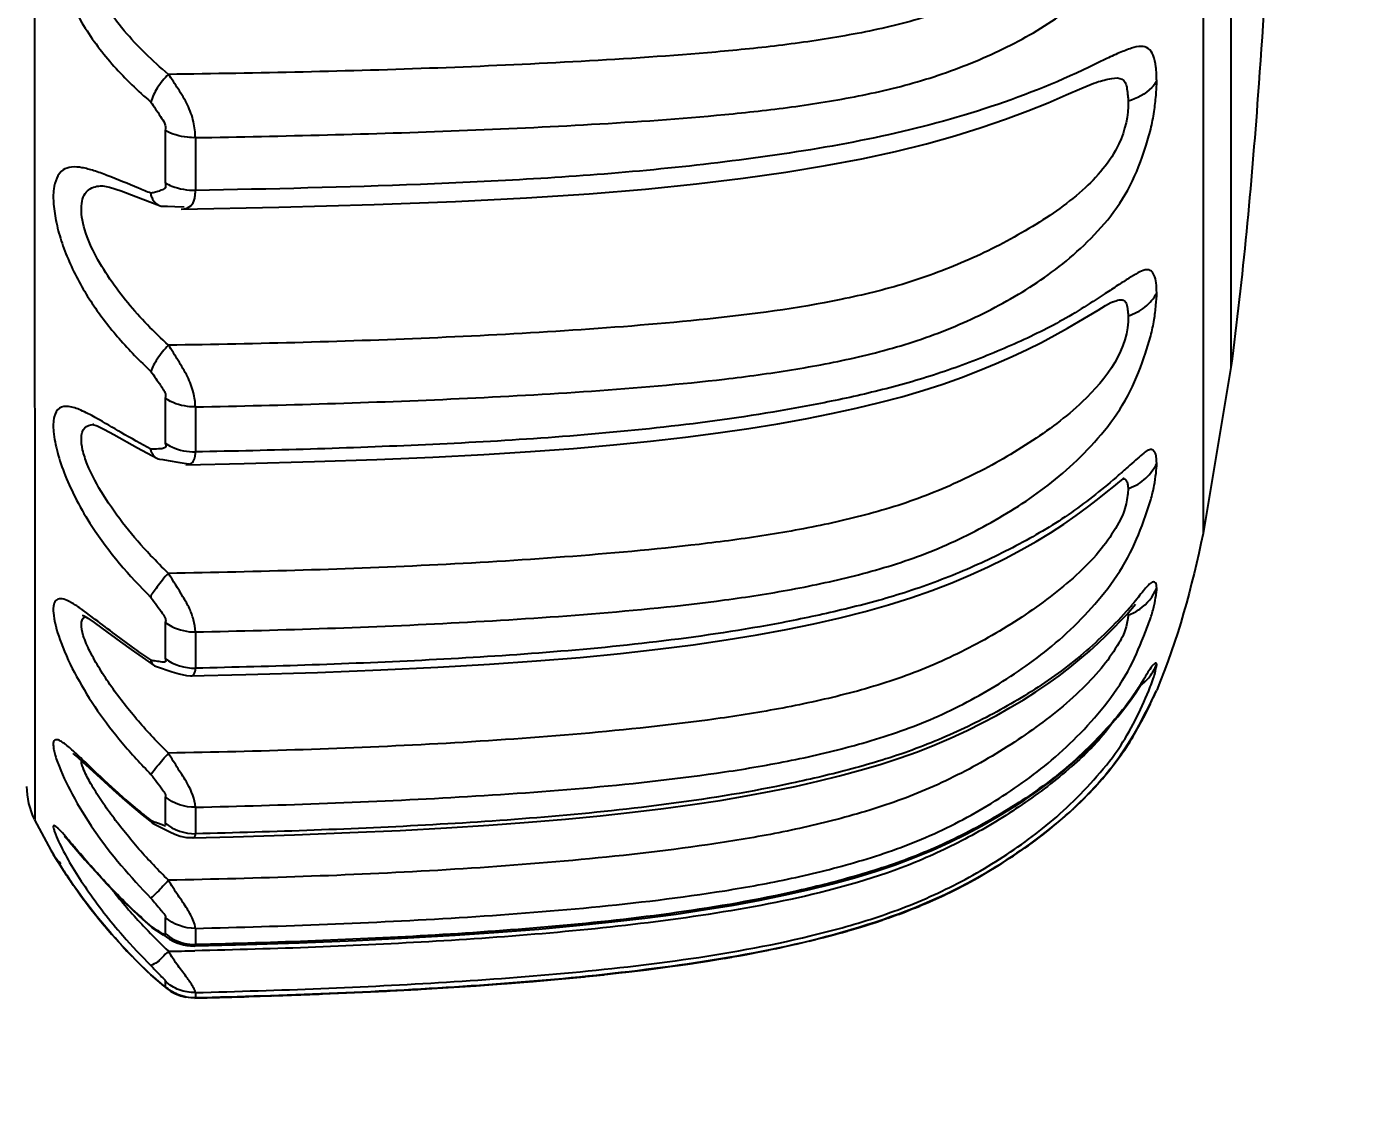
# Model space of a CAD drawing. Header units: millimetres. Extents: x 7426 to 8300, y 123 to 421.
# Drawn here: x 8018.632 to 8020.738, y 211.651 to 213.33 of the extents above; entities that cross this region are included whole.
import ezdxf

# ---------------------------------------------------------------- set-up
doc = ezdxf.new("R2010")
doc.units = ezdxf.units.MM
doc.layers.add('20_ALL_FEATURES', color=7, linetype='Continuous')
doc.layers.add('多重引线', color=7, linetype='Continuous')
doc.styles.add('微软雅黑', font='msyh.ttc')
doc.dimstyles.new('尺寸标注_1_4比例', dxfattribs={"dimtxt": 2.1, "dimasz": 1.7, "dimexe": 0.5, "dimexo": 0.4, "dimgap": 0.5, "dimtad": 1, "dimdec": 1, "dimlfac": 4, "dimdsep": 46, "dimtxsty": '微软雅黑', "dimcen": 0.09, "dimadec": 0, "dimazin": 0, "dimtp": 0.01, "dimtm": 0.01, "dimtfac": 1, "dimtdec": 1, "dimtofl": 0, "dimtmove": 0, "dimatfit": 3, "dimfxl": 1, "dimtolj": 1, "dimarcsym": 0})

# ---------------------------------------------------------------- blocks, each defined once
blk = doc.blocks.new('*D892')
at = {"layer": 'Defpoints', "color": 0}
for p in [(8005.9013, 222.373), (8005.9013, 211.5275), (8034.5959, 211.5275)]:
    blk.add_point(p, dxfattribs=at)
at = {"layer": '多重引线', "color": 0, "lineweight": -2}
for p, q in [((8006.3013, 222.373), (8035.0959, 222.373)), ((8034.5959, 220.673), (8034.5959, 213.2275)), ((8006.3013, 211.5275), (8035.0959, 211.5275))]:
    blk.add_line(p, q, dxfattribs=at)
at = {"layer": '多重引线', "color": 0}
for points in [[(8034.8793, 220.673), (8034.3126, 220.673), (8034.5959, 222.373)], [(8034.3126, 213.2275), (8034.8793, 213.2275), (8034.5959, 211.5275)]]:
    blk.add_solid(points, dxfattribs=at)
at = {"layer": '多重引线', "color": 0, "insert": (8033.0107, 216.9502), "char_height": 2.1, "attachment_point": 5, "rotation": 90, "style": '微软雅黑'}
blk.add_mtext('\\A1;43.4', dxfattribs=at)

msp = doc.modelspace()

# ---------------------------------------------------------------- linework, layer by layer
at = {"layer": '20_ALL_FEATURES', "color": 7, "linetype": 'Continuous'}
for p, q in [((8018.6438, 219.0067), (8018.6441, 212.0882)), ((8020.4735, 218.5587), (8020.4735, 212.5362)), ((8020.5171, 218.2985), (8020.5171, 212.7963)), ((8020.3061, 213.2426), (8020.3071, 213.243)), ((8018.8485, 213.1676), (8018.8485, 213.0855)), ((8018.8957, 213.1562), (8018.8957, 213.0738)), ((8018.7499, 213.0808), (8018.7501, 213.0808)), ((8018.7501, 213.0808), (8018.7502, 213.0808)), ((8018.8022, 213.0643), (8018.8394, 213.0498)), ((8020.3293, 212.8978), (8020.3322, 212.8992)), ((8020.3318, 212.8991), (8020.3373, 212.9009)), ((8020.5171, 212.7963), (8020.4735, 212.5362)), ((8018.8485, 212.7479), (8018.8485, 212.6777)), ((8018.8957, 212.7345), (8018.8957, 212.6641)), ((8018.8275, 212.6584), (8018.8352, 212.6543)), ((8018.8393, 212.6529), (8018.8449, 212.652)), ((8018.8714, 212.6473), (8018.8818, 212.6458)), ((8018.8818, 212.6458), (8018.8859, 212.6455)), ((8018.7389, 212.4018), (8018.7233, 212.4134)), ((8018.8485, 212.3971), (8018.8485, 212.3407)), ((8018.8957, 212.3821), (8018.8957, 212.3255)), ((8018.8347, 212.3279), (8018.8596, 212.3195)), ((8018.8818, 212.3139), (8018.8888, 212.3134)), ((8020.3981, 212.2848), (8020.4007, 212.2905)), ((8020.4009, 212.2912), (8020.4006, 212.2904)), ((8020.3887, 212.2653), (8020.3912, 212.27)), ((8020.3945, 212.2768), (8020.3954, 212.2788)), ((8020.3954, 212.2788), (8020.3972, 212.2828)), ((8020.3982, 212.2852), (8020.3972, 212.2829)), ((8020.3987, 212.2863), (8020.3981, 212.2851)), ((8020.3995, 212.2883), (8020.3987, 212.2864)), ((8020.3831, 212.2549), (8020.3853, 212.259)), ((8020.3853, 212.259), (8020.3887, 212.2653)), ((8018.8485, 212.1239), (8018.8485, 212.0826)), ((8018.8957, 212.1076), (8018.8957, 212.0661)), ((8018.8308, 212.0814), (8018.8484, 212.0726)), ((8020.2434, 212.0815), (8020.2582, 212.0945)), ((8018.6742, 212.0322), (8018.6733, 212.0337)), ((8018.6746, 212.0316), (8018.6742, 212.0322)), ((8018.6743, 212.032), (8018.6795, 212.0235)), ((8018.6792, 212.024), (8018.6865, 212.0126)), ((8018.6853, 212.0144), (8018.6888, 212.009)), ((8018.6871, 212.0116), (8018.6912, 212.0054)), ((8018.6888, 212.009), (8018.6935, 212.002)), ((8018.6914, 212.0051), (8018.6958, 211.9984)), ((8018.6942, 212.001), (8018.6984, 211.9947)), ((8018.6971, 211.9965), (8018.7011, 211.9908)), ((8018.6999, 211.9925), (8018.6995, 211.9931)), ((8018.7003, 211.9919), (8018.7039, 211.9867)), ((8018.7068, 211.9825), (8018.7099, 211.9781)), ((8018.7111, 211.9765), (8018.7165, 211.969)), ((8018.715, 211.971), (8018.72, 211.9643)), ((8018.7273, 211.9545), (8018.7327, 211.9475)), ((8020.0377, 211.9562), (8020.0456, 211.9596)), ((8018.7312, 211.9495), (8018.7351, 211.9444)), ((8018.7327, 211.9475), (8018.7392, 211.9392)), ((8018.7376, 211.9413), (8018.7434, 211.934)), ((8018.8485, 211.935), (8018.8485, 211.9098)), ((8019.9797, 211.9337), (8019.9883, 211.9368)), ((8020.0217, 211.9495), (8020.0298, 211.9528)), ((8018.7521, 211.9234), (8018.7587, 211.9157)), ((8018.7567, 211.918), (8018.7644, 211.9091)), ((8018.7614, 211.9126), (8018.7662, 211.907)), ((8018.8276, 211.9195), (8018.8346, 211.9147)), ((8018.8346, 211.9147), (8018.845, 211.9077)), ((8018.8957, 211.9179), (8018.8957, 211.8925)), ((8019.9066, 211.911), (8019.9162, 211.9137)), ((8019.9349, 211.9192), (8019.9441, 211.922)), ((8018.7644, 211.9091), (8018.7711, 211.9015)), ((8018.7812, 211.8904), (8018.7886, 211.8824)), ((8018.8944, 211.8904), (8018.8946, 211.8904)), ((8019.8363, 211.8932), (8019.8467, 211.8956)), ((8019.857, 211.8981), (8019.8672, 211.9006)), ((8018.7863, 211.8848), (8018.7916, 211.8793)), ((8018.7886, 211.8824), (8018.7969, 211.8737)), ((8018.7949, 211.8758), (8018.8024, 211.8682)), ((8019.7236, 211.8709), (8019.7356, 211.873)), ((8019.7474, 211.8751), (8019.7591, 211.8772)), ((8019.7819, 211.8816), (8019.7931, 211.8838)), ((8019.8041, 211.8861), (8019.8149, 211.8884)), ((8018.8137, 211.8569), (8018.8219, 211.849)), ((8018.8195, 211.8512), (8018.8258, 211.8452)), ((8019.5326, 211.8451), (8019.5678, 211.8491)), ((8019.5649, 211.8487), (8019.6018, 211.8532)), ((8019.5793, 211.8504), (8019.6074, 211.8539)), ((8019.648, 211.8593), (8019.6739, 211.863)), ((8019.6866, 211.865), (8019.6991, 211.8669)), ((8018.8258, 211.8453), (8018.8416, 211.8317)), ((8018.8261, 211.845), (8018.8258, 211.8453)), ((8018.8469, 211.8273), (8018.8261, 211.845)), ((8018.8485, 211.8351), (8018.8485, 211.8266)), ((8019.2745, 211.8242), (8019.3351, 211.8281)), ((8019.3141, 211.8267), (8019.352, 211.8293)), ((8019.3351, 211.8281), (8019.3883, 211.832)), ((8019.3778, 211.8312), (8019.4232, 211.8348)), ((8019.4402, 211.8362), (8019.4731, 211.8392)), ((8019.4961, 211.8414), (8019.5354, 211.8454)), ((8018.895, 211.8087), (8018.9719, 211.8108)), ((8018.8957, 211.8174), (8018.8957, 211.8089)), ((8018.9615, 211.8105), (8019.0325, 211.8129)), ((8019.0175, 211.8123), (8019.0896, 211.815)), ((8019.0702, 211.8142), (8019.1436, 211.8173)), ((8019.1199, 211.8162), (8019.195, 211.8198)), ((8019.1895, 211.8195), (8019.2439, 211.8224)), ((8019.233, 211.8218), (8019.2905, 211.8252))]:
    msp.add_line(p, q, dxfattribs=at)
for points in [[(8018.8733, 213.0442), (8019.0263, 213.0471), (8019.1756, 213.0513), (8019.3029, 213.0562), (8019.4139, 213.0618), (8019.5123, 213.0682), (8019.6006, 213.0757), (8019.6805, 213.084), (8019.7535, 213.0929), (8019.8204, 213.1024), (8019.8821, 213.1126), (8019.9391, 213.1233), (8019.9918, 213.1346), (8020.0404, 213.1465), (8020.085, 213.159), (8020.1261, 213.1719), (8020.1641, 213.185), (8020.1991, 213.1981), (8020.2309, 213.211), (8020.2594, 213.2232), (8020.2837, 213.2338), (8020.3023, 213.2413), (8020.3061, 213.2426)], [(8018.7502, 213.0808), (8018.7507, 213.0808), (8018.7612, 213.0787), (8018.7795, 213.0728), (8018.8022, 213.0643)], [(8018.8448, 213.0487), (8018.8518, 213.0487), (8018.8636, 213.0483), (8018.878, 213.0478)], [(8018.881, 212.644), (8018.9722, 212.6459), (8019.0822, 212.6489), (8019.1799, 212.6523), (8019.2677, 212.656), (8019.3475, 212.6602), (8019.4205, 212.6647), (8019.4878, 212.6696), (8019.5503, 212.675), (8019.6085, 212.6809), (8019.663, 212.6871), (8019.7142, 212.6938), (8019.7624, 212.7008), (8019.8078, 212.7081), (8019.8509, 212.7158), (8019.8916, 212.724), (8019.9303, 212.7324), (8019.967, 212.7412), (8020.0018, 212.7505), (8020.0348, 212.7602), (8020.0659, 212.7703), (8020.0953, 212.7808), (8020.1231, 212.7915), (8020.1495, 212.8024), (8020.1746, 212.8134), (8020.1983, 212.8245), (8020.2207, 212.8356), (8020.2416, 212.8467), (8020.2611, 212.8576), (8020.279, 212.8682), (8020.3091, 212.8863)], [(8020.3091, 212.8863), (8020.3207, 212.8931), (8020.3293, 212.8978)], [(8018.7348, 212.7072), (8018.7353, 212.7071), (8018.7419, 212.7047)], [(8018.7419, 212.7047), (8018.7533, 212.6993), (8018.7681, 212.6914)], [(8018.7681, 212.6914), (8018.8053, 212.6706), (8018.8275, 212.6584)], [(8018.8449, 212.652), (8018.8531, 212.6506), (8018.8714, 212.6473)], [(8018.8874, 212.3132), (8018.9749, 212.3153), (8019.087, 212.3187), (8019.1862, 212.3226), (8019.2753, 212.3269), (8019.3561, 212.3316), (8019.43, 212.3367), (8019.4981, 212.3423), (8019.5612, 212.3484), (8019.62, 212.3551), (8019.675, 212.3621), (8019.7266, 212.3696), (8019.7751, 212.3776), (8019.8209, 212.386), (8019.8643, 212.3949), (8019.9053, 212.4043), (8019.9442, 212.4141), (8019.981, 212.4244), (8020.0159, 212.4353), (8020.0489, 212.4469), (8020.08, 212.459), (8020.1094, 212.4715), (8020.1372, 212.4843), (8020.1636, 212.4973), (8020.1887, 212.5105), (8020.2124, 212.5239), (8020.2346, 212.5374), (8020.2554, 212.551), (8020.2747, 212.5645), (8020.2923, 212.5775), (8020.3081, 212.5897), (8020.322, 212.6007), (8020.3338, 212.6101), (8020.3433, 212.6179), (8020.3504, 212.6236)], [(8018.8918, 212.0599), (8018.9547, 212.0615), (8019.0509, 212.0645), (8019.1376, 212.0678), (8019.2164, 212.0714), (8019.2887, 212.0753), (8019.3554, 212.0796), (8019.4174, 212.0841), (8019.4752, 212.0889), (8019.5294, 212.0941), (8019.5803, 212.0997), (8019.6285, 212.1056), (8019.674, 212.1118), (8019.7172, 212.1184), (8019.7582, 212.1253), (8019.7973, 212.1326), (8019.8346, 212.1403), (8019.8702, 212.1483), (8019.9043, 212.1567), (8019.9368, 212.1655), (8019.968, 212.1746), (8019.9978, 212.1843), (8020.0262, 212.1944), (8020.0534, 212.2051), (8020.0792, 212.2163), (8020.1039, 212.2278), (8020.1275, 212.2396), (8020.1501, 212.2515), (8020.1716, 212.2636), (8020.1922, 212.2759), (8020.2118, 212.2883), (8020.2304, 212.3008), (8020.248, 212.3135), (8020.2647, 212.3264), (8020.2806, 212.3393), (8020.2955, 212.3522), (8020.3093, 212.3647), (8020.322, 212.3768), (8020.3337, 212.3884), (8020.3444, 212.3994), (8020.3539, 212.4097), (8020.3618, 212.4187), (8020.3677, 212.4255)], [(8018.72, 212.4079), (8018.7195, 212.4081), (8018.7209, 212.4073), (8018.7274, 212.4035), (8018.7371, 212.397)], [(8018.7371, 212.397), (8018.7491, 212.3883), (8018.7786, 212.3665)], [(8018.7786, 212.3665), (8018.7951, 212.3546), (8018.8123, 212.3425), (8018.8318, 212.3293)], [(8018.8596, 212.3195), (8018.8701, 212.3163), (8018.8818, 212.3139)], [(8018.8946, 211.8904), (8018.9587, 211.8921), (8019.0581, 211.8954), (8019.1473, 211.899), (8019.2282, 211.903), (8019.3022, 211.9073), (8019.3704, 211.9119), (8019.4336, 211.9169), (8019.4926, 211.9222), (8019.5477, 211.9279), (8019.5995, 211.934), (8019.6484, 211.9404), (8019.6946, 211.9473), (8019.7384, 211.9545), (8019.78, 211.9622), (8019.8195, 211.9703), (8019.8572, 211.9788), (8019.8931, 211.9879), (8019.9275, 211.9973), (8019.9603, 212.0072), (8019.9916, 212.0176), (8020.0214, 212.0287), (8020.0499, 212.0404), (8020.0769, 212.0527), (8020.1027, 212.0656), (8020.1273, 212.0787), (8020.1508, 212.0921), (8020.1731, 212.1057), (8020.1945, 212.1194), (8020.2148, 212.1334), (8020.234, 212.1475), (8020.2521, 212.1619), (8020.2693, 212.1766), (8020.2856, 212.1915), (8020.3008, 212.2063), (8020.3149, 212.221), (8020.328, 212.2354), (8020.3401, 212.2494), (8020.351, 212.2631), (8020.3608, 212.2763), (8020.3692, 212.2886), (8020.3759, 212.2991), (8020.3806, 212.3067), (8020.381, 212.3072)], [(8020.3259, 212.1643), (8020.3352, 212.1765), (8020.344, 212.1886), (8020.3521, 212.2006), (8020.3596, 212.2122), (8020.3664, 212.2233), (8020.3725, 212.2339), (8020.3778, 212.2438), (8020.3825, 212.2528), (8020.3865, 212.2609), (8020.3981, 212.2848)], [(8020.3912, 212.27), (8020.3924, 212.2724), (8020.3935, 212.2746)], [(8020.3751, 212.2392), (8020.3795, 212.2481), (8020.3808, 212.2505), (8020.3819, 212.2528), (8020.3831, 212.2549)], [(8020.3292, 212.1686), (8020.3325, 212.1728), (8020.3358, 212.177), (8020.339, 212.1812), (8020.3421, 212.1853), (8020.3451, 212.1895), (8020.348, 212.1936), (8020.3508, 212.1976), (8020.3535, 212.2017), (8020.3561, 212.2057), (8020.3586, 212.2096), (8020.3611, 212.2136), (8020.3634, 212.2175), (8020.3656, 212.2214), (8020.3677, 212.2251), (8020.3697, 212.2289), (8020.3716, 212.2325), (8020.3734, 212.2359), (8020.3751, 212.2392)], [(8018.7051, 212.1908), (8018.7047, 212.191), (8018.7062, 212.1899), (8018.7116, 212.1855), (8018.7196, 212.1784), (8018.7292, 212.1695), (8018.7527, 212.1477)], [(8020.2725, 212.1076), (8020.2771, 212.112), (8020.2816, 212.1164), (8020.2861, 212.1208), (8020.2904, 212.1252), (8020.2947, 212.1296), (8020.2989, 212.134), (8020.303, 212.1384), (8020.307, 212.1427), (8020.3109, 212.1471), (8020.3147, 212.1514), (8020.3185, 212.1557), (8020.3221, 212.16), (8020.3257, 212.1643)], [(8020.2832, 212.1173), (8020.2947, 212.1289), (8020.3056, 212.1405), (8020.316, 212.1523), (8020.3292, 212.1686)], [(8018.7527, 212.1477), (8018.7663, 212.1352), (8018.7809, 212.1222), (8018.7962, 212.1091), (8018.8122, 212.0959), (8018.829, 212.0826)], [(8020.2484, 212.0858), (8020.2534, 212.0901), (8020.271, 212.1059)], [(8020.2583, 212.0945), (8020.2631, 212.0988), (8020.2678, 212.1032), (8020.2832, 212.1173)], [(8020.1028, 211.9874), (8020.1208, 211.9972), (8020.1381, 212.0073), (8020.1549, 212.0176), (8020.1711, 212.0282), (8020.1868, 212.0389), (8020.202, 212.0498), (8020.2167, 212.0608), (8020.231, 212.0719), (8020.2448, 212.0831)], [(8020.1704, 212.0276), (8020.1765, 212.0316), (8020.1826, 212.0356), (8020.1885, 212.0397), (8020.1944, 212.0438), (8020.2002, 212.0479), (8020.2059, 212.052), (8020.2115, 212.0562), (8020.217, 212.0604), (8020.2224, 212.0646), (8020.2278, 212.0688), (8020.2331, 212.073), (8020.2383, 212.0773), (8020.2434, 212.0815)], [(8018.6904, 212.0623), (8018.6907, 212.062), (8018.6936, 212.059), (8018.6987, 212.0533), (8018.7054, 212.0456), (8018.7227, 212.0255)], [(8018.8484, 212.0726), (8018.8557, 212.0689), (8018.8634, 212.0654), (8018.8719, 212.0624), (8018.8819, 212.0604), (8018.8904, 212.06), (8018.892, 212.06)], [(8018.7227, 212.0255), (8018.733, 212.0137), (8018.7443, 212.0012), (8018.7565, 211.9879), (8018.7697, 211.9741), (8018.7836, 211.9601), (8018.798, 211.9463), (8018.813, 211.9324), (8018.8268, 211.9201)], [(8020.1517, 212.0157), (8020.158, 212.0196), (8020.1643, 212.0236)], [(8020.1117, 211.9924), (8020.1186, 211.9962), (8020.1254, 212)], [(8020.1321, 212.0039), (8020.1387, 212.0078), (8020.1452, 212.0117)], [(8018.7037, 211.987), (8018.7073, 211.9819), (8018.7131, 211.9736)], [(8019.6018, 211.8532), (8019.6347, 211.8575), (8019.6665, 211.862), (8019.6974, 211.8667), (8019.7273, 211.8716), (8019.7562, 211.8767), (8019.7844, 211.8821), (8019.8116, 211.8877), (8019.8382, 211.8936), (8019.8639, 211.8998), (8019.889, 211.9062), (8019.9133, 211.9128), (8019.9369, 211.9198), (8019.9599, 211.9271), (8019.9822, 211.9347), (8020.0039, 211.9427), (8020.0249, 211.951), (8020.0453, 211.9596), (8020.0651, 211.9686), (8020.0843, 211.9778)], [(8020.076, 211.9738), (8020.0833, 211.9774), (8020.1028, 211.9874)], [(8020.0906, 211.9811), (8020.0977, 211.9848), (8020.1048, 211.9886)], [(8018.7192, 211.9654), (8018.7235, 211.9595), (8018.728, 211.9536)], [(8020.0534, 211.9631), (8020.061, 211.9666), (8020.0686, 211.9701)], [(8018.7426, 211.935), (8018.7478, 211.9287), (8018.7531, 211.9223)], [(8019.9968, 211.9399), (8020.0052, 211.943), (8020.0135, 211.9462)], [(8019.9532, 211.9249), (8019.9621, 211.9278), (8019.971, 211.9307)], [(8018.7702, 211.9025), (8018.7762, 211.8958), (8018.7824, 211.8891)], [(8018.845, 211.9077), (8018.8498, 211.9045), (8018.855, 211.9011), (8018.8607, 211.8979), (8018.8667, 211.8952), (8018.872, 211.8935), (8018.8769, 211.8922), (8018.8821, 211.8911), (8018.8878, 211.8904), (8018.8943, 211.8903)], [(8019.8772, 211.9031), (8019.8872, 211.9057), (8019.8969, 211.9083)], [(8018.8014, 211.8692), (8018.8081, 211.8625), (8018.8149, 211.8558)], [(8018.8416, 211.8317), (8018.8515, 211.8234), (8018.8578, 211.8191), (8018.8643, 211.8158), (8018.8676, 211.8144)], [(8019.4188, 211.8344), (8019.4582, 211.8378), (8019.5048, 211.8422)], [(8018.8518, 211.8231), (8018.8575, 211.8192), (8018.8645, 211.8154), (8018.8723, 211.8123), (8018.8806, 211.8101)]]:
    msp.add_lwpolyline(points, dxfattribs=at)
for centre, radius, start, end in [((8018.4637, 212.2183), 0.5704, 60.9808, 61.1484), ((8018.737, 212.6765), 0.0307, 90.6801, 93.1573), ((8019.4978, 213.6043), 1.2905, 310.5761, 311.0235), ((8020.3334, 212.6765), 0.0735, 288.03, 289.7052), ((8019.9728, 212.7572), 0.5123, 317.9306, 319.5596), ((8018.9225, 212.7922), 0.4641, 258.007, 258.773), ((8020.0711, 212.4857), 0.3567, 324.7674, 325.2434), ((8019.6761, 212.616), 0.7943, 334.1324, 335.3824), ((8020.427, 212.2754), 0.0304, 151.9758, 154.7803), ((8019.4613, 212.4931), 0.9121, 206.3582, 210.246), ((8019.0043, 212.4715), 0.4236, 245.1242, 245.7375), ((8018.8356, 212.0911), 0.0108, 231.8937, 243.183), ((8018.9603, 212.3742), 0.3168, 245.7545, 246.1384), ((8019.3201, 212.4239), 0.7554, 211.2874, 212.6841), ((8019.4757, 212.5245), 0.9406, 212.7253, 214.3924), ((8019.4958, 212.5574), 0.9321, 218.4794, 222.775), ((8019.4829, 212.5463), 0.915, 222.814, 223.7275), ((8019.6599, 212.7174), 1.1611, 223.7919, 226.0133), ((8019.1524, 212.3962), 0.576, 235.5009, 235.7362), ((8018.8321, 211.9261), 0.00803, 228.8148, 235.708), ((8019.438, 212.4795), 0.8709, 221.1225, 225.3686), ((8018.8943, 211.9533), 0.0607, 270.3035, 271.3082), ((8018.5845, 225.8185), 13.9391, 271.10563, 271.27529)]:
    msp.add_arc(centre, radius, start, end, dxfattribs=at)
for points, knots in [([(8020.6176, 215.5474), (8020.6176, 215.2218), (8020.6144, 214.6408), (8020.5963, 213.8657), (8020.5667, 213.2739), (8020.5358, 212.9379), (8020.5171, 212.7963)], [0, 0, 0, 0, 0.354691, 0.632751, 0.844411, 1, 1, 1, 1]), ([(8018.8957, 213.1562), (8019.0335, 213.1586), (8019.2404, 213.1635), (8019.5166, 213.1764), (8019.6902, 213.1881), (8019.8296, 213.2035), (8019.9349, 213.2205), (8020.0403, 213.2454), (8020.142, 213.2844), (8020.2231, 213.3273), (8020.283, 213.3719), (8020.326, 213.4126), (8020.3622, 213.4631), (8020.3804, 213.512), (8020.3919, 213.5514), (8020.3973, 213.5801), (8020.3998, 213.6074), (8020.4011, 213.6251), (8020.4009, 213.6336)], [0, 0, 0, 0, 0.24017, 0.360778, 0.482162, 0.543395, 0.605242, 0.668047, 0.731847, 0.794654, 0.827309, 0.8618, 0.89759, 0.934498, 0.952104, 0.969135, 0.985316, 1, 1, 1, 1]), ([(8020.3562, 213.6075), (8020.3568, 213.583), (8020.3462, 213.5268), (8020.2962, 213.4727), (8020.2445, 213.4365), (8020.1859, 213.4026), (8020.1076, 213.3671), (8020.0088, 213.3346), (8019.9064, 213.3136), (8019.8024, 213.2989), (8019.6625, 213.2854), (8019.4867, 213.2743), (8019.2053, 213.2615), (8018.9941, 213.2571), (8018.8535, 213.2553)], [0, 0, 0, 0, 0.045091, 0.100323, 0.130413, 0.16147, 0.224767, 0.288338, 0.352503, 0.416891, 0.481489, 0.611317, 0.741067, 1, 1, 1, 1]), ([(8018.8261, 213.531), (8018.8069, 213.5359), (8018.7795, 213.5428), (8018.7443, 213.5496), (8018.7217, 213.551), (8018.7009, 213.5472), (8018.6838, 213.5335), (8018.6748, 213.5102), (8018.6722, 213.4802), (8018.6759, 213.4447), (8018.6888, 213.393), (8018.7177, 213.3312), (8018.767, 213.2665), (8018.8057, 213.2295), (8018.8261, 213.2119)], [0, 0, 0, 0, 0.114458, 0.163125, 0.206624, 0.245064, 0.28235, 0.327468, 0.385081, 0.454964, 0.532564, 0.692078, 0.844634, 1, 1, 1, 1]), ([(8018.8535, 213.2553), (8018.8288, 213.2763), (8018.7809, 213.3224), (8018.7337, 213.3918), (8018.7171, 213.4475), (8018.7169, 213.4768), (8018.7211, 213.4943), (8018.7299, 213.5072), (8018.746, 213.5177), (8018.7604, 213.5193), (8018.7699, 213.5194)], [0, 0, 0, 0, 0.283636, 0.580092, 0.723216, 0.784145, 0.835013, 0.877952, 0.917564, 1, 1, 1, 1]), ([(8020.4009, 213.245), (8020.4007, 213.2524), (8020.4004, 213.2661), (8020.3967, 213.2836), (8020.3891, 213.297), (8020.3751, 213.3002), (8020.3598, 213.2959), (8020.341, 213.2887), (8020.319, 213.2784), (8020.3034, 213.2707), (8020.2952, 213.2668)], [0, 0, 0, 0, 0.14477, 0.265757, 0.35157, 0.426369, 0.526145, 0.659822, 0.820868, 1, 1, 1, 1]), ([(8020.2952, 213.2668), (8020.1892, 213.2154), (8020.0164, 213.1624), (8019.7814, 213.1243), (8019.5442, 213.0971), (8019.2489, 213.0814), (8019.0132, 213.0756), (8018.8957, 213.0737)], [0, 0, 0, 0, 0.248579, 0.37642, 0.502556, 0.752006, 1, 1, 1, 1]), ([(8018.8535, 213.2553), (8018.8468, 213.2489), (8018.8361, 213.2353), (8018.828, 213.2197), (8018.8261, 213.2119)], [0, 0, 0, 0, 0.536773, 1, 1, 1, 1]), ([(8018.8957, 213.1562), (8018.8955, 213.1645), (8018.8935, 213.1823), (8018.8841, 213.2083), (8018.8691, 213.2323), (8018.8588, 213.2479), (8018.8535, 213.2553)], [0, 0, 0, 0, 0.228254, 0.4869, 0.750248, 1, 1, 1, 1]), ([(8018.8957, 212.7345), (8019.0335, 212.7373), (8019.2404, 212.7431), (8019.5167, 212.7585), (8019.6903, 212.773), (8019.8297, 212.7917), (8019.9351, 212.8118), (8020.0407, 212.8408), (8020.1425, 212.8851), (8020.2234, 212.9334), (8020.2831, 212.9826), (8020.326, 213.027), (8020.3619, 213.0801), (8020.3801, 213.13), (8020.3918, 213.1689), (8020.3973, 213.1962), (8020.3998, 213.2214), (8020.4011, 213.2375), (8020.4009, 213.245)], [0, 0, 0, 0, 0.238959, 0.359005, 0.479922, 0.541016, 0.602861, 0.66594, 0.730562, 0.794861, 0.828631, 0.864476, 0.901521, 0.938868, 0.956012, 0.972123, 0.986982, 1, 1, 1, 1]), ([(8020.3071, 213.243), (8020.3149, 213.2455), (8020.3272, 213.2493), (8020.3446, 213.2505), (8020.3522, 213.2427), (8020.3542, 213.2344), (8020.3552, 213.2265), (8020.3558, 213.2194), (8020.3563, 213.2156), (8020.3562, 213.2136)], [0, 0, 0, 0, 0.316787, 0.525136, 0.612305, 0.718972, 0.850758, 0.923913, 1, 1, 1, 1]), ([(8020.4009, 213.245), (8020.3987, 213.2413), (8020.3874, 213.2265), (8020.3699, 213.2171), (8020.3562, 213.2136)], [0, 0, 0, 0, 0.234799, 1, 1, 1, 1]), ([(8018.8261, 213.2119), (8018.8312, 213.2045), (8018.8396, 213.1917), (8018.8512, 213.1748), (8018.8485, 213.1676)], [0, 0, 0, 0, 0.536304, 1, 1, 1, 1]), ([(8020.3562, 213.2136), (8020.3569, 213.1907), (8020.3441, 213.1359), (8020.2842, 213.068), (8020.2011, 213.0115), (8020.108, 212.9634), (8020.0091, 212.9263), (8019.8723, 212.8933), (8019.6975, 212.8702), (8019.4868, 212.8537), (8019.2756, 212.8423), (8019.0645, 212.8349), (8018.9238, 212.8322), (8018.8535, 212.8312)], [0, 0, 0, 0, 0.042051, 0.098572, 0.161401, 0.225927, 0.290165, 0.354564, 0.483404, 0.61284, 0.742109, 0.871052, 1, 1, 1, 1]), ([(8018.8957, 213.1562), (8018.8915, 213.1561), (8018.8753, 213.157), (8018.859, 213.1615), (8018.8485, 213.1675)], [0, 0, 0, 0, 0.258428, 1, 1, 1, 1]), ([(8018.7573, 213.0971), (8018.7505, 213.0997), (8018.7377, 213.1044), (8018.7192, 213.1095), (8018.7026, 213.1112), (8018.6813, 213.1048), (8018.6726, 213.0784), (8018.6733, 213.0502), (8018.6778, 213.0213), (8018.6866, 212.99), (8018.7038, 212.947), (8018.7324, 212.8959), (8018.7758, 212.8401), (8018.8087, 212.8065), (8018.8262, 212.7902)], [0, 0, 0, 0, 0.049775, 0.093855, 0.131296, 0.163337, 0.238121, 0.29371, 0.361245, 0.436773, 0.516415, 0.678443, 0.836021, 1, 1, 1, 1]), ([(8018.8261, 213.0691), (8018.8196, 213.0717), (8018.7967, 213.0811), (8018.7738, 213.0907), (8018.7573, 213.0971)], [0, 0, 0, 0, 0.284824, 1, 1, 1, 1]), ([(8018.8535, 212.8312), (8018.831, 212.8519), (8018.7985, 212.885), (8018.7611, 212.9344), (8018.737, 212.9741), (8018.7224, 213.0088), (8018.7171, 213.0355), (8018.7169, 213.0523), (8018.7203, 213.0658), (8018.7305, 213.0784), (8018.7425, 213.0808), (8018.7499, 213.0808)], [0, 0, 0, 0, 0.292237, 0.441218, 0.591778, 0.735351, 0.798218, 0.851263, 0.893936, 0.929599, 1, 1, 1, 1]), ([(8018.8485, 213.0855), (8018.8487, 213.0837), (8018.8492, 213.0812), (8018.8489, 213.0778), (8018.8471, 213.0758), (8018.8441, 213.0746), (8018.8395, 213.0727), (8018.8334, 213.071), (8018.8285, 213.0697), (8018.8261, 213.0691)], [0, 0, 0, 0, 0.169146, 0.238722, 0.296744, 0.414365, 0.530766, 0.76527, 1, 1, 1, 1]), ([(8018.8485, 213.0855), (8018.8519, 213.0835), (8018.8666, 213.0765), (8018.8833, 213.0736), (8018.8957, 213.0738)], [0, 0, 0, 0, 0.236821, 1, 1, 1, 1]), ([(8018.8943, 213.0598), (8018.8946, 213.0608), (8018.8955, 213.0654), (8018.8957, 213.0701), (8018.8957, 213.0737)], [0, 0, 0, 0, 0.226919, 1, 1, 1, 1]), ([(8018.8261, 213.0691), (8018.8255, 213.0683), (8018.826, 213.0658), (8018.8276, 213.0618), (8018.8312, 213.0555), (8018.8359, 213.0511), (8018.8394, 213.0498)], [0, 0, 0, 0, 0.120183, 0.263939, 0.54036, 1, 1, 1, 1]), ([(8018.878, 213.0446), (8018.8817, 213.0453), (8018.8895, 213.0484), (8018.8932, 213.056), (8018.8943, 213.0598)], [0, 0, 0, 0, 0.487078, 1, 1, 1, 1]), ([(8020.4009, 212.9132), (8020.4008, 212.9184), (8020.4006, 212.928), (8020.3978, 212.9401), (8020.3919, 212.9496), (8020.3811, 212.9496), (8020.3702, 212.9439), (8020.3562, 212.9355), (8020.3392, 212.9245), (8020.327, 212.9163), (8020.3204, 212.912)], [0, 0, 0, 0, 0.131872, 0.240515, 0.317772, 0.387375, 0.488046, 0.627408, 0.800909, 1, 1, 1, 1]), ([(8018.8957, 212.3821), (8019.0335, 212.3851), (8019.2405, 212.3917), (8019.5168, 212.4094), (8019.6904, 212.4263), (8019.8298, 212.4478), (8019.9353, 212.4705), (8020.0411, 212.5029), (8020.1429, 212.5515), (8020.2237, 212.6038), (8020.2832, 212.6565), (8020.3258, 212.7033), (8020.3615, 212.7577), (8020.3798, 212.8075), (8020.3917, 212.8451), (8020.3972, 212.8702), (8020.3997, 212.8927), (8020.4011, 212.9068), (8020.4009, 212.9132)], [0, 0, 0, 0, 0.238729, 0.358705, 0.479654, 0.540858, 0.602942, 0.6665, 0.732052, 0.797781, 0.83252, 0.869438, 0.907263, 0.944405, 0.960773, 0.975657, 0.988904, 1, 1, 1, 1]), ([(8020.3204, 212.912), (8020.2955, 212.8956), (8020.2446, 212.8635), (8020.1615, 212.8249), (8020.0744, 212.7907), (8019.9837, 212.7636), (8019.8919, 212.7429), (8019.7703, 212.7204), (8019.6186, 212.7003), (8019.437, 212.6846), (8019.1962, 212.6715), (8019.0158, 212.6663), (8018.8957, 212.6641)], [0, 0, 0, 0, 0.061112, 0.123048, 0.187554, 0.252548, 0.316815, 0.380392, 0.505983, 0.630242, 0.753825, 1, 1, 1, 1]), ([(8020.3373, 212.9009), (8020.3404, 212.9018), (8020.3449, 212.9029), (8020.3503, 212.901), (8020.3538, 212.8965), (8020.3549, 212.8902), (8020.3556, 212.8833), (8020.3564, 212.8793), (8020.3562, 212.8772)], [0, 0, 0, 0, 0.252774, 0.346795, 0.441023, 0.685427, 0.835986, 1, 1, 1, 1]), ([(8020.3562, 212.8772), (8020.3657, 212.88), (8020.3835, 212.8892), (8020.3965, 212.9046), (8020.4009, 212.9132)], [0, 0, 0, 0, 0.507285, 1, 1, 1, 1]), ([(8020.3562, 212.8772), (8020.358, 212.8263), (8020.3101, 212.7619), (8020.2447, 212.7081), (8020.1862, 212.6671), (8020.1083, 212.6234), (8020.0094, 212.5824), (8019.9067, 212.5548), (8019.8026, 212.5347), (8019.6627, 212.5156), (8019.4868, 212.4995), (8019.2054, 212.4821), (8018.9942, 212.4763), (8018.8535, 212.4739)], [0, 0, 0, 0, 0.093395, 0.125216, 0.157887, 0.223704, 0.288786, 0.353674, 0.418359, 0.483019, 0.612647, 0.742014, 1, 1, 1, 1]), ([(8018.8535, 212.8312), (8018.8471, 212.8245), (8018.8368, 212.8115), (8018.8282, 212.7971), (8018.8262, 212.7902)], [0, 0, 0, 0, 0.561872, 1, 1, 1, 1]), ([(8018.8957, 212.7345), (8018.8955, 212.742), (8018.8933, 212.7585), (8018.8838, 212.7832), (8018.8688, 212.8071), (8018.8587, 212.8233), (8018.8535, 212.8312)], [0, 0, 0, 0, 0.209962, 0.464334, 0.734741, 1, 1, 1, 1]), ([(8018.8262, 212.7902), (8018.8312, 212.7829), (8018.8375, 212.7738), (8018.8447, 212.7627), (8018.8486, 212.7565), (8018.8498, 212.7507), (8018.8485, 212.7479)], [0, 0, 0, 0, 0.545783, 0.680748, 0.811825, 1, 1, 1, 1]), ([(8018.7389, 212.7179), (8018.7315, 212.722), (8018.7179, 212.7289), (8018.6994, 212.7363), (8018.681, 212.7345), (8018.6725, 212.7165), (8018.6733, 212.6928), (8018.6793, 212.6616), (8018.6917, 212.6257), (8018.7032, 212.6012), (8018.7097, 212.5887)], [0, 0, 0, 0, 0.119815, 0.214128, 0.282133, 0.354642, 0.465176, 0.618475, 0.801181, 1, 1, 1, 1]), ([(8018.8957, 212.7345), (8018.8915, 212.7344), (8018.8751, 212.7355), (8018.8587, 212.741), (8018.8485, 212.7478)], [0, 0, 0, 0, 0.255382, 1, 1, 1, 1]), ([(8018.8261, 212.6682), (8018.8105, 212.6767), (8018.7819, 212.6929), (8018.7536, 212.7098), (8018.7404, 212.7171)], [0, 0, 0, 0, 0.54, 1, 1, 1, 1]), ([(8018.7172, 212.6864), (8018.7175, 212.6918), (8018.7198, 212.703), (8018.7307, 212.7069), (8018.7353, 212.7071)], [0, 0, 0, 0, 0.540214, 1, 1, 1, 1]), ([(8018.7518, 212.5961), (8018.7421, 212.6117), (8018.7294, 212.6349), (8018.7189, 212.6658), (8018.7169, 212.6801), (8018.7172, 212.6864)], [0, 0, 0, 0, 0.563024, 0.806241, 1, 1, 1, 1]), ([(8018.8485, 212.6777), (8018.8489, 212.6757), (8018.8505, 212.6713), (8018.8438, 212.669), (8018.8364, 212.6686), (8018.8301, 212.6683), (8018.8261, 212.6682)], [0, 0, 0, 0, 0.203744, 0.364545, 0.595542, 1, 1, 1, 1]), ([(8018.8485, 212.6778), (8018.8518, 212.6755), (8018.8663, 212.6675), (8018.8832, 212.6639), (8018.8957, 212.6641)], [0, 0, 0, 0, 0.241799, 1, 1, 1, 1]), ([(8018.8261, 212.6682), (8018.8251, 212.6673), (8018.8268, 212.6636), (8018.8293, 212.6591), (8018.8327, 212.6556), (8018.8352, 212.6543)], [0, 0, 0, 0, 0.234699, 0.512654, 1, 1, 1, 1]), ([(8018.8859, 212.6447), (8018.8884, 212.6453), (8018.8934, 212.6488), (8018.895, 212.6545), (8018.8954, 212.6575)], [0, 0, 0, 0, 0.458039, 1, 1, 1, 1]), ([(8020.4009, 212.6462), (8020.4008, 212.6494), (8020.4007, 212.6554), (8020.3988, 212.6629), (8020.3943, 212.6686), (8020.3867, 212.6671), (8020.3796, 212.6615), (8020.37, 212.6532), (8020.3583, 212.6425), (8020.3496, 212.6348), (8020.3448, 212.6307)], [0, 0, 0, 0, 0.113642, 0.20509, 0.272785, 0.33995, 0.444928, 0.593086, 0.780214, 1, 1, 1, 1]), ([(8018.8957, 212.1076), (8019.0335, 212.1109), (8019.2405, 212.118), (8019.5168, 212.1375), (8019.6905, 212.1564), (8019.8299, 212.1801), (8019.9354, 212.205), (8020.0413, 212.2398), (8020.1432, 212.2915), (8020.2415, 212.359), (8020.3142, 212.4325), (8020.3611, 212.5039), (8020.3794, 212.5524), (8020.3916, 212.5877), (8020.3971, 212.6102), (8020.3996, 212.6294), (8020.4012, 212.641), (8020.4009, 212.6462)], [0, 0, 0, 0, 0.239582, 0.360029, 0.481549, 0.543125, 0.605688, 0.669913, 0.736456, 0.803484, 0.876568, 0.914688, 0.951004, 0.966304, 0.97968, 0.991052, 1, 1, 1, 1]), ([(8020.3582, 212.6073), (8020.3676, 212.6107), (8020.3849, 212.6212), (8020.3968, 212.6375), (8020.4009, 212.6462)], [0, 0, 0, 0, 0.51069, 1, 1, 1, 1]), ([(8020.3562, 212.6066), (8020.3563, 212.603), (8020.3551, 212.595), (8020.3534, 212.5821), (8020.349, 212.5678), (8020.3376, 212.5455), (8020.3176, 212.5145), (8020.2843, 212.4786), (8020.2446, 212.4444), (8020.1864, 212.4017), (8020.1085, 212.3553), (8020.0096, 212.3116), (8019.9068, 212.2816), (8019.8027, 212.2596), (8019.6627, 212.2383), (8019.4869, 212.2204), (8019.2054, 212.2013), (8018.9942, 212.1949), (8018.8535, 212.1924)], [0, 0, 0, 0, 0.006555, 0.014768, 0.023759, 0.033823, 0.060574, 0.09094, 0.123215, 0.156385, 0.223061, 0.288703, 0.353899, 0.418739, 0.483461, 0.613065, 0.74232, 1, 1, 1, 1]), ([(8020.3372, 212.6241), (8020.3132, 212.6035), (8020.2636, 212.5638), (8020.1805, 212.5153), (8020.0927, 212.474), (8020.0012, 212.4405), (8019.9077, 212.4159), (8019.7842, 212.3896), (8019.63, 212.3666), (8019.4455, 212.3489), (8019.2009, 212.3339), (8019.0177, 212.328), (8018.8957, 212.3254)], [0, 0, 0, 0, 0.063288, 0.126836, 0.191838, 0.257295, 0.321613, 0.385023, 0.509919, 0.633272, 0.755874, 1, 1, 1, 1]), ([(8020.3478, 212.6219), (8020.349, 212.6221), (8020.3517, 212.6221), (8020.3541, 212.6188), (8020.3551, 212.6145), (8020.3556, 212.6113), (8020.3559, 212.6096)], [0, 0, 0, 0, 0.222116, 0.423476, 0.684137, 1, 1, 1, 1]), ([(8018.7097, 212.5887), (8018.717, 212.5746), (8018.7496, 212.5193), (8018.7919, 212.4702), (8018.8262, 212.4363)], [0, 0, 0, 0, 0.248243, 1, 1, 1, 1]), ([(8018.8535, 212.4739), (8018.844, 212.4831), (8018.8066, 212.5207), (8018.7729, 212.5623), (8018.7518, 212.5961)], [0, 0, 0, 0, 0.24875, 1, 1, 1, 1]), ([(8018.8535, 212.4739), (8018.8499, 212.4708), (8018.8441, 212.4637), (8018.8363, 212.453), (8018.8307, 212.4449), (8018.8251, 212.4388), (8018.8262, 212.4363)], [0, 0, 0, 0, 0.30352, 0.590964, 0.82851, 1, 1, 1, 1]), ([(8018.8957, 212.3821), (8018.8955, 212.3886), (8018.8933, 212.4012), (8018.8866, 212.4198), (8018.8725, 212.4436), (8018.8612, 212.4617), (8018.8535, 212.4739)], [0, 0, 0, 0, 0.189443, 0.372731, 0.576554, 1, 1, 1, 1]), ([(8020.4009, 212.4506), (8020.4008, 212.4536), (8020.401, 212.4584), (8020.3957, 212.4614), (8020.391, 212.4588), (8020.3861, 212.4537), (8020.3796, 212.4459), (8020.3718, 212.436), (8020.3659, 212.4288), (8020.3626, 212.4249)], [0, 0, 0, 0, 0.143718, 0.19544, 0.265042, 0.38118, 0.546225, 0.754674, 1, 1, 1, 1]), ([(8018.8957, 211.9179), (8019.0335, 211.9213), (8019.2406, 211.9288), (8019.5169, 211.9496), (8019.6906, 211.97), (8019.83, 211.9954), (8019.9355, 212.0217), (8020.0415, 212.0582), (8020.1432, 212.1116), (8020.2237, 212.1682), (8020.283, 212.2238), (8020.3252, 212.2721), (8020.3606, 212.325), (8020.379, 212.3711), (8020.3914, 212.4033), (8020.3969, 212.4224), (8020.3995, 212.4362), (8020.4005, 212.4452), (8020.401, 212.4489), (8020.4009, 212.4506)], [0, 0, 0, 0, 0.241484, 0.362923, 0.485525, 0.547712, 0.610966, 0.676002, 0.74353, 0.811641, 0.847706, 0.885783, 0.923697, 0.958574, 0.972531, 0.984141, 0.993399, 0.997029, 1, 1, 1, 1]), ([(8018.7233, 212.4134), (8018.7183, 212.4171), (8018.7091, 212.4237), (8018.6963, 212.431), (8018.6855, 212.4352), (8018.6757, 212.4318), (8018.6727, 212.4206), (8018.6743, 212.3981), (8018.6859, 212.3601), (8018.7095, 212.3103), (8018.7418, 212.2581), (8018.7811, 212.207), (8018.8105, 212.175), (8018.8262, 212.1591)], [0, 0, 0, 0, 0.050355, 0.090928, 0.119859, 0.140552, 0.165748, 0.204854, 0.32487, 0.480836, 0.64998, 0.819671, 1, 1, 1, 1]), ([(8018.8262, 212.4363), (8018.8323, 212.4279), (8018.8401, 212.4169), (8018.8483, 212.4047), (8018.8495, 212.3997), (8018.8488, 212.3979), (8018.8485, 212.3971)], [0, 0, 0, 0, 0.680051, 0.875895, 0.947262, 1, 1, 1, 1]), ([(8018.8535, 212.1923), (8018.8372, 212.2085), (8018.8057, 212.2417), (8018.7705, 212.2865), (8018.7459, 212.3236), (8018.7307, 212.3503), (8018.7204, 212.3739), (8018.7168, 212.3892), (8018.7172, 212.3956)], [0, 0, 0, 0, 0.27685, 0.552909, 0.687893, 0.814832, 0.923189, 1, 1, 1, 1]), ([(8018.7172, 212.3956), (8018.7173, 212.3979), (8018.7181, 212.4023), (8018.7216, 212.4054), (8018.7233, 212.4061)], [0, 0, 0, 0, 0.554922, 1, 1, 1, 1]), ([(8018.8261, 212.3382), (8018.8177, 212.3439), (8018.788, 212.3643), (8018.7595, 212.3862), (8018.7389, 212.4018)], [0, 0, 0, 0, 0.283536, 1, 1, 1, 1]), ([(8018.8485, 212.3971), (8018.8518, 212.3946), (8018.866, 212.3859), (8018.8832, 212.3819), (8018.8957, 212.3821)], [0, 0, 0, 0, 0.245469, 1, 1, 1, 1]), ([(8020.3562, 212.4084), (8020.3563, 212.4058), (8020.355, 212.3996), (8020.3533, 212.3893), (8020.3488, 212.3771), (8020.3373, 212.3567), (8020.3172, 212.3271), (8020.2715, 212.2785), (8020.2014, 212.2229), (8020.1087, 212.1658), (8020.0097, 212.1205), (8019.9069, 212.0889), (8019.8028, 212.0654), (8019.6628, 212.0425), (8019.4869, 212.0231), (8019.2055, 212.0028), (8018.9942, 211.996), (8018.8535, 211.9934)], [0, 0, 0, 0, 0.004809, 0.011446, 0.019234, 0.028519, 0.054479, 0.084779, 0.150892, 0.218406, 0.28475, 0.350517, 0.415833, 0.480963, 0.611268, 0.741146, 1, 1, 1, 1]), ([(8020.353, 212.414), (8020.3308, 212.3893), (8020.2826, 212.3425), (8020.2006, 212.2839), (8020.1117, 212.2355), (8020.0194, 212.1956), (8019.9243, 212.167), (8019.7988, 212.1371), (8019.642, 212.1116), (8019.4543, 212.092), (8019.2059, 212.0754), (8019.0197, 212.069), (8018.8957, 212.0661)], [0, 0, 0, 0, 0.064836, 0.130667, 0.196163, 0.26213, 0.326534, 0.389771, 0.51394, 0.63636, 0.757958, 1, 1, 1, 1]), ([(8020.3556, 212.4114), (8020.3558, 212.4107), (8020.3562, 212.4097), (8020.3562, 212.4087), (8020.3562, 212.4084)], [0, 0, 0, 0, 0.688639, 1, 1, 1, 1]), ([(8018.8261, 212.3382), (8018.8255, 212.3379), (8018.8263, 212.3354), (8018.828, 212.3328), (8018.8301, 212.3304), (8018.8318, 212.3293)], [0, 0, 0, 0, 0.196522, 0.474506, 1, 1, 1, 1]), ([(8018.8485, 212.3407), (8018.8488, 212.3391), (8018.85, 212.337), (8018.8481, 212.3348), (8018.8451, 212.3349), (8018.8399, 212.3354), (8018.8352, 212.3364), (8018.8322, 212.337)], [0, 0, 0, 0, 0.213541, 0.260779, 0.360426, 0.585493, 1, 1, 1, 1]), ([(8020.4009, 212.3313), (8020.4009, 212.3319), (8020.401, 212.3329), (8020.3992, 212.3338), (8020.3961, 212.3315), (8020.392, 212.3269), (8020.3865, 212.3179), (8020.3822, 212.3108), (8020.3797, 212.3067)], [0, 0, 0, 0, 0.042756, 0.070142, 0.148723, 0.317142, 0.604066, 1, 1, 1, 1]), ([(8018.8887, 212.3133), (8018.8903, 212.3135), (8018.8938, 212.315), (8018.895, 212.3186), (8018.8954, 212.3204)], [0, 0, 0, 0, 0.471286, 1, 1, 1, 1]), ([(8020.3908, 212.296), (8020.3925, 212.3001), (8020.3953, 212.3076), (8020.3984, 212.3179), (8020.3998, 212.3255), (8020.4011, 212.3297), (8020.4009, 212.3313)], [0, 0, 0, 0, 0.362568, 0.652728, 0.866238, 1, 1, 1, 1]), ([(8018.8957, 211.8174), (8019.0268, 211.8208), (8019.2238, 211.828), (8019.4866, 211.8476), (8019.6855, 211.8703), (8019.8519, 211.9018), (8019.985, 211.941), (8020.0844, 211.9833), (8020.1632, 212.0301), (8020.2233, 212.0742), (8020.2669, 212.1123), (8020.3082, 212.1555), (8020.3548, 212.2143), (8020.3778, 212.2644), (8020.3908, 212.296)], [0, 0, 0, 0, 0.237834, 0.357392, 0.477952, 0.600778, 0.66394, 0.729298, 0.796213, 0.829719, 0.864393, 0.901073, 0.938001, 1, 1, 1, 1]), ([(8020.3797, 212.3067), (8020.3786, 212.3048), (8020.3736, 212.2966), (8020.3684, 212.2885), (8020.3641, 212.2824)], [0, 0, 0, 0, 0.228039, 1, 1, 1, 1]), ([(8020.3624, 212.28), (8020.3528, 212.2664), (8020.3309, 212.2392), (8020.2945, 212.2007), (8020.2545, 212.1645), (8020.1985, 212.1222), (8020.1244, 212.0772), (8020.0317, 212.0323), (8019.9355, 212.0005), (8019.8086, 211.968), (8019.65, 211.9407), (8019.4603, 211.9201), (8019.2092, 211.9023), (8019.021, 211.8956), (8018.8957, 211.8925)], [0, 0, 0, 0, 0.031791, 0.066747, 0.101565, 0.134936, 0.200973, 0.267293, 0.331683, 0.394662, 0.518005, 0.63945, 0.760034, 1, 1, 1, 1]), ([(8020.3908, 212.2694), (8020.3795, 212.2462), (8020.3512, 212.1947), (8020.3035, 212.1351), (8020.2537, 212.0902), (8020.1999, 212.047), (8020.0989, 211.9791), (8019.9359, 211.9134), (8019.731, 211.8695), (8019.5232, 211.8426), (8019.2447, 211.8203), (8019.0353, 211.8125), (8018.8957, 211.8089)], [0, 0, 0, 0, 0.047309, 0.107297, 0.138538, 0.17008, 0.233472, 0.36083, 0.488622, 0.616459, 0.744308, 1, 1, 1, 1]), ([(8020.3303, 212.2377), (8020.3135, 212.2147), (8020.2703, 212.171), (8020.1959, 212.1136), (8020.1125, 212.0621), (8019.9955, 212.0062), (8019.8405, 211.9625), (8019.5894, 211.921), (8019.2736, 211.8948), (8019.0209, 211.8856), (8018.8947, 211.8828)], [0, 0, 0, 0, 0.056282, 0.120193, 0.185215, 0.249215, 0.375592, 0.50098, 0.75112, 1, 1, 1, 1]), ([(8018.6886, 212.2087), (8018.6869, 212.2099), (8018.6838, 212.2119), (8018.6793, 212.2137), (8018.6753, 212.2132), (8018.6732, 212.2095), (8018.6731, 212.2043), (8018.6741, 212.1972), (8018.6764, 212.1883), (8018.6785, 212.1818), (8018.6798, 212.1783)], [0, 0, 0, 0, 0.127856, 0.218759, 0.282708, 0.349027, 0.448209, 0.590836, 0.776369, 1, 1, 1, 1]), ([(8018.7234, 212.178), (8018.717, 212.1841), (8018.7058, 212.1947), (8018.6941, 212.2049), (8018.6886, 212.2087)], [0, 0, 0, 0, 0.567887, 1, 1, 1, 1]), ([(8018.8262, 212.1591), (8018.8291, 212.1637), (8018.8383, 212.1748), (8018.8476, 212.1857), (8018.8535, 212.1923)], [0, 0, 0, 0, 0.378721, 1, 1, 1, 1]), ([(8018.8957, 212.1076), (8018.895, 212.1206), (8018.8859, 212.1418), (8018.8683, 212.168), (8018.8585, 212.1841), (8018.8535, 212.1924)], [0, 0, 0, 0, 0.408037, 0.696606, 1, 1, 1, 1]), ([(8018.6798, 212.1783), (8018.686, 212.1609), (8018.7035, 212.1243), (8018.7492, 212.0506), (8018.7937, 211.9982), (8018.8262, 211.9653)], [0, 0, 0, 0, 0.212379, 0.466753, 1, 1, 1, 1]), ([(8018.8535, 211.9934), (8018.8376, 212.0091), (8018.8069, 212.0413), (8018.7723, 212.0841), (8018.7478, 212.1186), (8018.7326, 212.1426), (8018.7221, 212.1628), (8018.7173, 212.1755), (8018.7172, 212.1807)], [0, 0, 0, 0, 0.287008, 0.569791, 0.705438, 0.830345, 0.933137, 1, 1, 1, 1]), ([(8018.8261, 212.0873), (8018.8072, 212.102), (8018.7721, 212.1314), (8018.7391, 212.163), (8018.7234, 212.178)], [0, 0, 0, 0, 0.524961, 1, 1, 1, 1]), ([(8018.8262, 212.1591), (8018.8323, 212.1512), (8018.84, 212.1408), (8018.848, 212.13), (8018.8495, 212.1258), (8018.8488, 212.1244), (8018.8485, 212.1239)], [0, 0, 0, 0, 0.704387, 0.899245, 0.960184, 1, 1, 1, 1]), ([(8018.8261, 212.0873), (8018.8258, 212.0872), (8018.8257, 212.0856), (8018.8272, 212.0844), (8018.8283, 212.0831), (8018.829, 212.0826)], [0, 0, 0, 0, 0.144285, 0.55829, 1, 1, 1, 1]), ([(8018.8485, 212.0826), (8018.8488, 212.0813), (8018.8497, 212.0779), (8018.8459, 212.0791), (8018.8427, 212.0801), (8018.8378, 212.0821), (8018.8341, 212.0837), (8018.8322, 212.0845)], [0, 0, 0, 0, 0.183006, 0.290316, 0.423754, 0.705793, 1, 1, 1, 1]), ([(8018.7092, 212.0421), (8018.7052, 212.0468), (8018.6981, 212.0552), (8018.6896, 212.0652), (8018.6838, 212.0715), (8018.6804, 212.0749), (8018.6777, 212.0773), (8018.6757, 212.0787), (8018.6738, 212.0791), (8018.673, 212.0772), (8018.6735, 212.0749), (8018.6744, 212.0712), (8018.6761, 212.0666), (8018.6794, 212.0583), (8018.6825, 212.0517), (8018.6849, 212.0471)], [0, 0, 0, 0, 0.213209, 0.388465, 0.45794, 0.513979, 0.556116, 0.584361, 0.600351, 0.615549, 0.643479, 0.686824, 0.745275, 0.817635, 1, 1, 1, 1]), ([(8018.892, 212.0599), (8018.8931, 212.06), (8018.8959, 212.0616), (8018.8957, 212.0646), (8018.8957, 212.0661)], [0, 0, 0, 0, 0.421879, 1, 1, 1, 1]), ([(8018.6849, 212.0471), (8018.6965, 212.0237), (8018.7266, 211.975), (8018.7617, 211.93), (8018.782, 211.9067)], [0, 0, 0, 0, 0.458628, 1, 1, 1, 1]), ([(8018.8261, 211.9215), (8018.8038, 211.941), (8018.7632, 211.9798), (8018.7263, 212.022), (8018.7092, 212.0421)], [0, 0, 0, 0, 0.528101, 1, 1, 1, 1]), ([(8018.8261, 211.845), (8018.813, 211.8575), (8018.767, 211.9032), (8018.7263, 211.954), (8018.6999, 211.9925)], [0, 0, 0, 0, 0.280377, 1, 1, 1, 1]), ([(8018.8535, 211.9934), (8018.8478, 211.987), (8018.8401, 211.9784), (8018.8308, 211.9693), (8018.8275, 211.9662), (8018.8262, 211.9653)], [0, 0, 0, 0, 0.653991, 0.87725, 1, 1, 1, 1]), ([(8018.8957, 211.9179), (8018.8954, 211.9218), (8018.8921, 211.9324), (8018.8827, 211.9496), (8018.868, 211.9699), (8018.8584, 211.9853), (8018.8535, 211.9934)], [0, 0, 0, 0, 0.137444, 0.374443, 0.673742, 1, 1, 1, 1]), ([(8018.8262, 211.9653), (8018.8287, 211.9623), (8018.8337, 211.9562), (8018.8398, 211.949), (8018.8447, 211.9428), (8018.8473, 211.9402), (8018.8498, 211.9353), (8018.8485, 211.935)], [0, 0, 0, 0, 0.309966, 0.61474, 0.762036, 0.896388, 1, 1, 1, 1]), ([(8018.8261, 211.9215), (8018.826, 211.9215), (8018.8256, 211.9216), (8018.8261, 211.9207), (8018.8265, 211.9204), (8018.8268, 211.9201)], [0, 0, 0, 0, 0.158132, 0.338156, 1, 1, 1, 1]), ([(8018.8485, 211.9098), (8018.8487, 211.9092), (8018.8493, 211.9085), (8018.8488, 211.9073), (8018.8476, 211.9079), (8018.8464, 211.9085), (8018.8442, 211.9097), (8018.8416, 211.9113), (8018.8382, 211.9134), (8018.8337, 211.9164), (8018.8303, 211.9186), (8018.8281, 211.9202)], [0, 0, 0, 0, 0.07108, 0.090542, 0.126016, 0.187383, 0.255302, 0.396412, 0.542926, 0.693208, 1, 1, 1, 1]), ([(8018.8946, 211.8904), (8018.8951, 211.8904), (8018.8958, 211.8914), (8018.8957, 211.8922), (8018.8957, 211.8925)], [0, 0, 0, 0, 0.639823, 1, 1, 1, 1]), ([(8018.8535, 211.8819), (8018.8501, 211.8791), (8018.8445, 211.8732), (8018.8365, 211.8643), (8018.8295, 211.8614), (8018.8262, 211.8597)], [0, 0, 0, 0, 0.374872, 0.683205, 1, 1, 1, 1]), ([(8018.8957, 211.8174), (8018.8951, 211.82), (8018.8914, 211.8278), (8018.8823, 211.8417), (8018.8677, 211.8597), (8018.8584, 211.8742), (8018.8535, 211.8819)], [0, 0, 0, 0, 0.102545, 0.331562, 0.645163, 1, 1, 1, 1]), ([(8018.8262, 211.8597), (8018.8311, 211.8544), (8018.8336, 211.8512), (8018.852, 211.8334), (8018.8485, 211.8351)], [0, 0, 0, 0, 0.652666, 1, 1, 1, 1]), ([(8018.8485, 211.8266), (8018.8488, 211.8263), (8018.8497, 211.8246), (8018.8476, 211.8267), (8018.8469, 211.8273)], [0, 0, 0, 0, 0.295687, 1, 1, 1, 1]), ([(8018.8957, 211.8174), (8018.8872, 211.8172), (8018.8698, 211.8202), (8018.8549, 211.8294), (8018.8485, 211.8351)], [0, 0, 0, 0, 0.500135, 1, 1, 1, 1])]:
    msp.add_open_spline(points, degree=3, knots=knots, dxfattribs=at)
for points in [[(8018.8394, 213.0498), (8018.8411, 213.0491), (8018.8429, 213.0488), (8018.8448, 213.0487)], [(8018.8352, 212.6543), (8018.8365, 212.6536), (8018.8379, 212.6531), (8018.8393, 212.6529)], [(8018.8954, 212.6575), (8018.8956, 212.6597), (8018.8957, 212.6619), (8018.8957, 212.6641)], [(8020.3559, 212.6096), (8020.3561, 212.6086), (8020.3563, 212.6076), (8020.3562, 212.6066)], [(8020.4735, 212.5362), (8020.4558, 212.4529), (8020.4341, 212.3697), (8020.4009, 212.2912)], [(8020.3747, 212.418), (8020.386, 212.4261), (8020.3952, 212.4379), (8020.4009, 212.4506)], [(8020.3562, 212.4084), (8020.3627, 212.4106), (8020.369, 212.4139), (8020.3747, 212.418)], [(8018.8485, 212.3407), (8018.8616, 212.3306), (8018.8792, 212.3251), (8018.8957, 212.3255)], [(8018.8318, 212.3293), (8018.8327, 212.3287), (8018.8337, 212.3282), (8018.8347, 212.3279)], [(8018.8954, 212.3204), (8018.8956, 212.322), (8018.8957, 212.3237), (8018.8957, 212.3254)], [(8020.3755, 212.2981), (8020.3807, 212.302), (8020.3854, 212.3067), (8020.3894, 212.3119)], [(8020.3894, 212.3119), (8020.3941, 212.3178), (8020.398, 212.3244), (8020.4009, 212.3313)], [(8018.6441, 212.0882), (8018.6362, 212.1042), (8018.632, 212.1225), (8018.632, 212.1403)], [(8018.8957, 212.1076), (8018.8791, 212.1072), (8018.8614, 212.1133), (8018.8485, 212.1239)], [(8018.8485, 212.0826), (8018.8613, 212.072), (8018.8791, 212.0658), (8018.8957, 212.0661)], [(8018.6733, 212.0337), (8018.6763, 212.0284), (8018.6803, 212.0237), (8018.685, 212.0197)], [(8018.8957, 211.9179), (8018.879, 211.9175), (8018.8612, 211.9241), (8018.8485, 211.935)], [(8018.8485, 211.9098), (8018.8571, 211.9023), (8018.868, 211.8969), (8018.8791, 211.8943)], [(8018.8791, 211.8943), (8018.8842, 211.8931), (8018.8894, 211.8925), (8018.8947, 211.8925)], [(8018.8677, 211.8145), (8018.8607, 211.8175), (8018.8542, 211.8216), (8018.8485, 211.8266)], [(8018.8957, 211.8089), (8018.8862, 211.8087), (8018.8765, 211.8108), (8018.8677, 211.8145)]]:
    msp.add_open_spline(points, degree=3, dxfattribs=at)

# ---------------------------------------------------------------- dimensions: what is measured, and where the dimension line sits
at = {"layer": '多重引线', "color": 3}
dim = msp.add_linear_dim(base=(8034.5959, 211.5275), p1=(8005.9013, 222.373), p2=(8005.9013, 211.5275), angle=90, dimstyle='尺寸标注_1_4比例', dxfattribs=at)
dim.commit()
dim.dimension.update_dxf_attribs({"geometry": '*D892', "text_midpoint": (8034.5959, 216.9502), "dimtype": 160})

doc.saveas('drawing.dxf')
